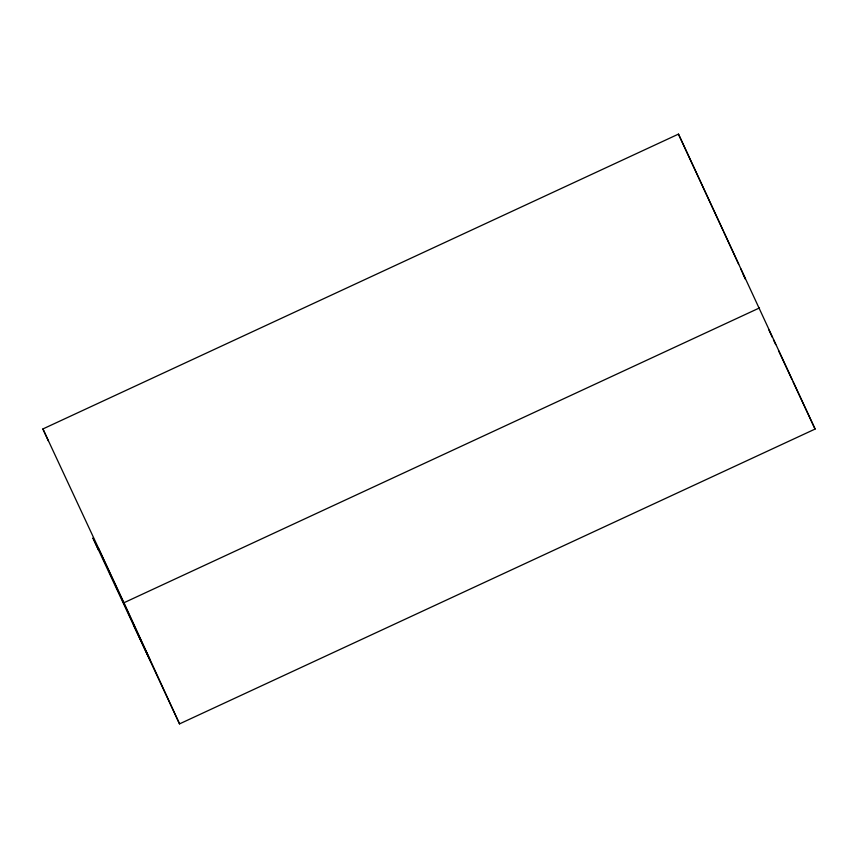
<?xml version="1.0" encoding="UTF-8"?>
<svg xmlns="http://www.w3.org/2000/svg" width="858" height="858" viewBox="0 0 858 858"><rect width="100%" height="100%" fill="white"/><g stroke="black" fill="none" stroke-linecap="round" stroke-linejoin="round"><path stroke-width="1.29" d="M48.456 441.055L42.9 428.946L678.464 134.116L815.1 429.054L179.537 723.884L92.932 537.966L98.488 550.085M179.537 723.884L123.949 602.745L759.512 307.915M743.318 274.753L745.452 279.118L740.744 268.726M133.451 624.871L150.407 660.853L98.134 547.608M768.95 330.083L772.329 337.333M773.455 339.747L775.707 344.573M778.517 350.6L792.02 379.568M793.146 381.982L815.1 429.054M42.9 428.946L123.949 602.745M723.219 230.663L678.464 134.116M723.755 231.832L738.674 264.21"/></g></svg>
